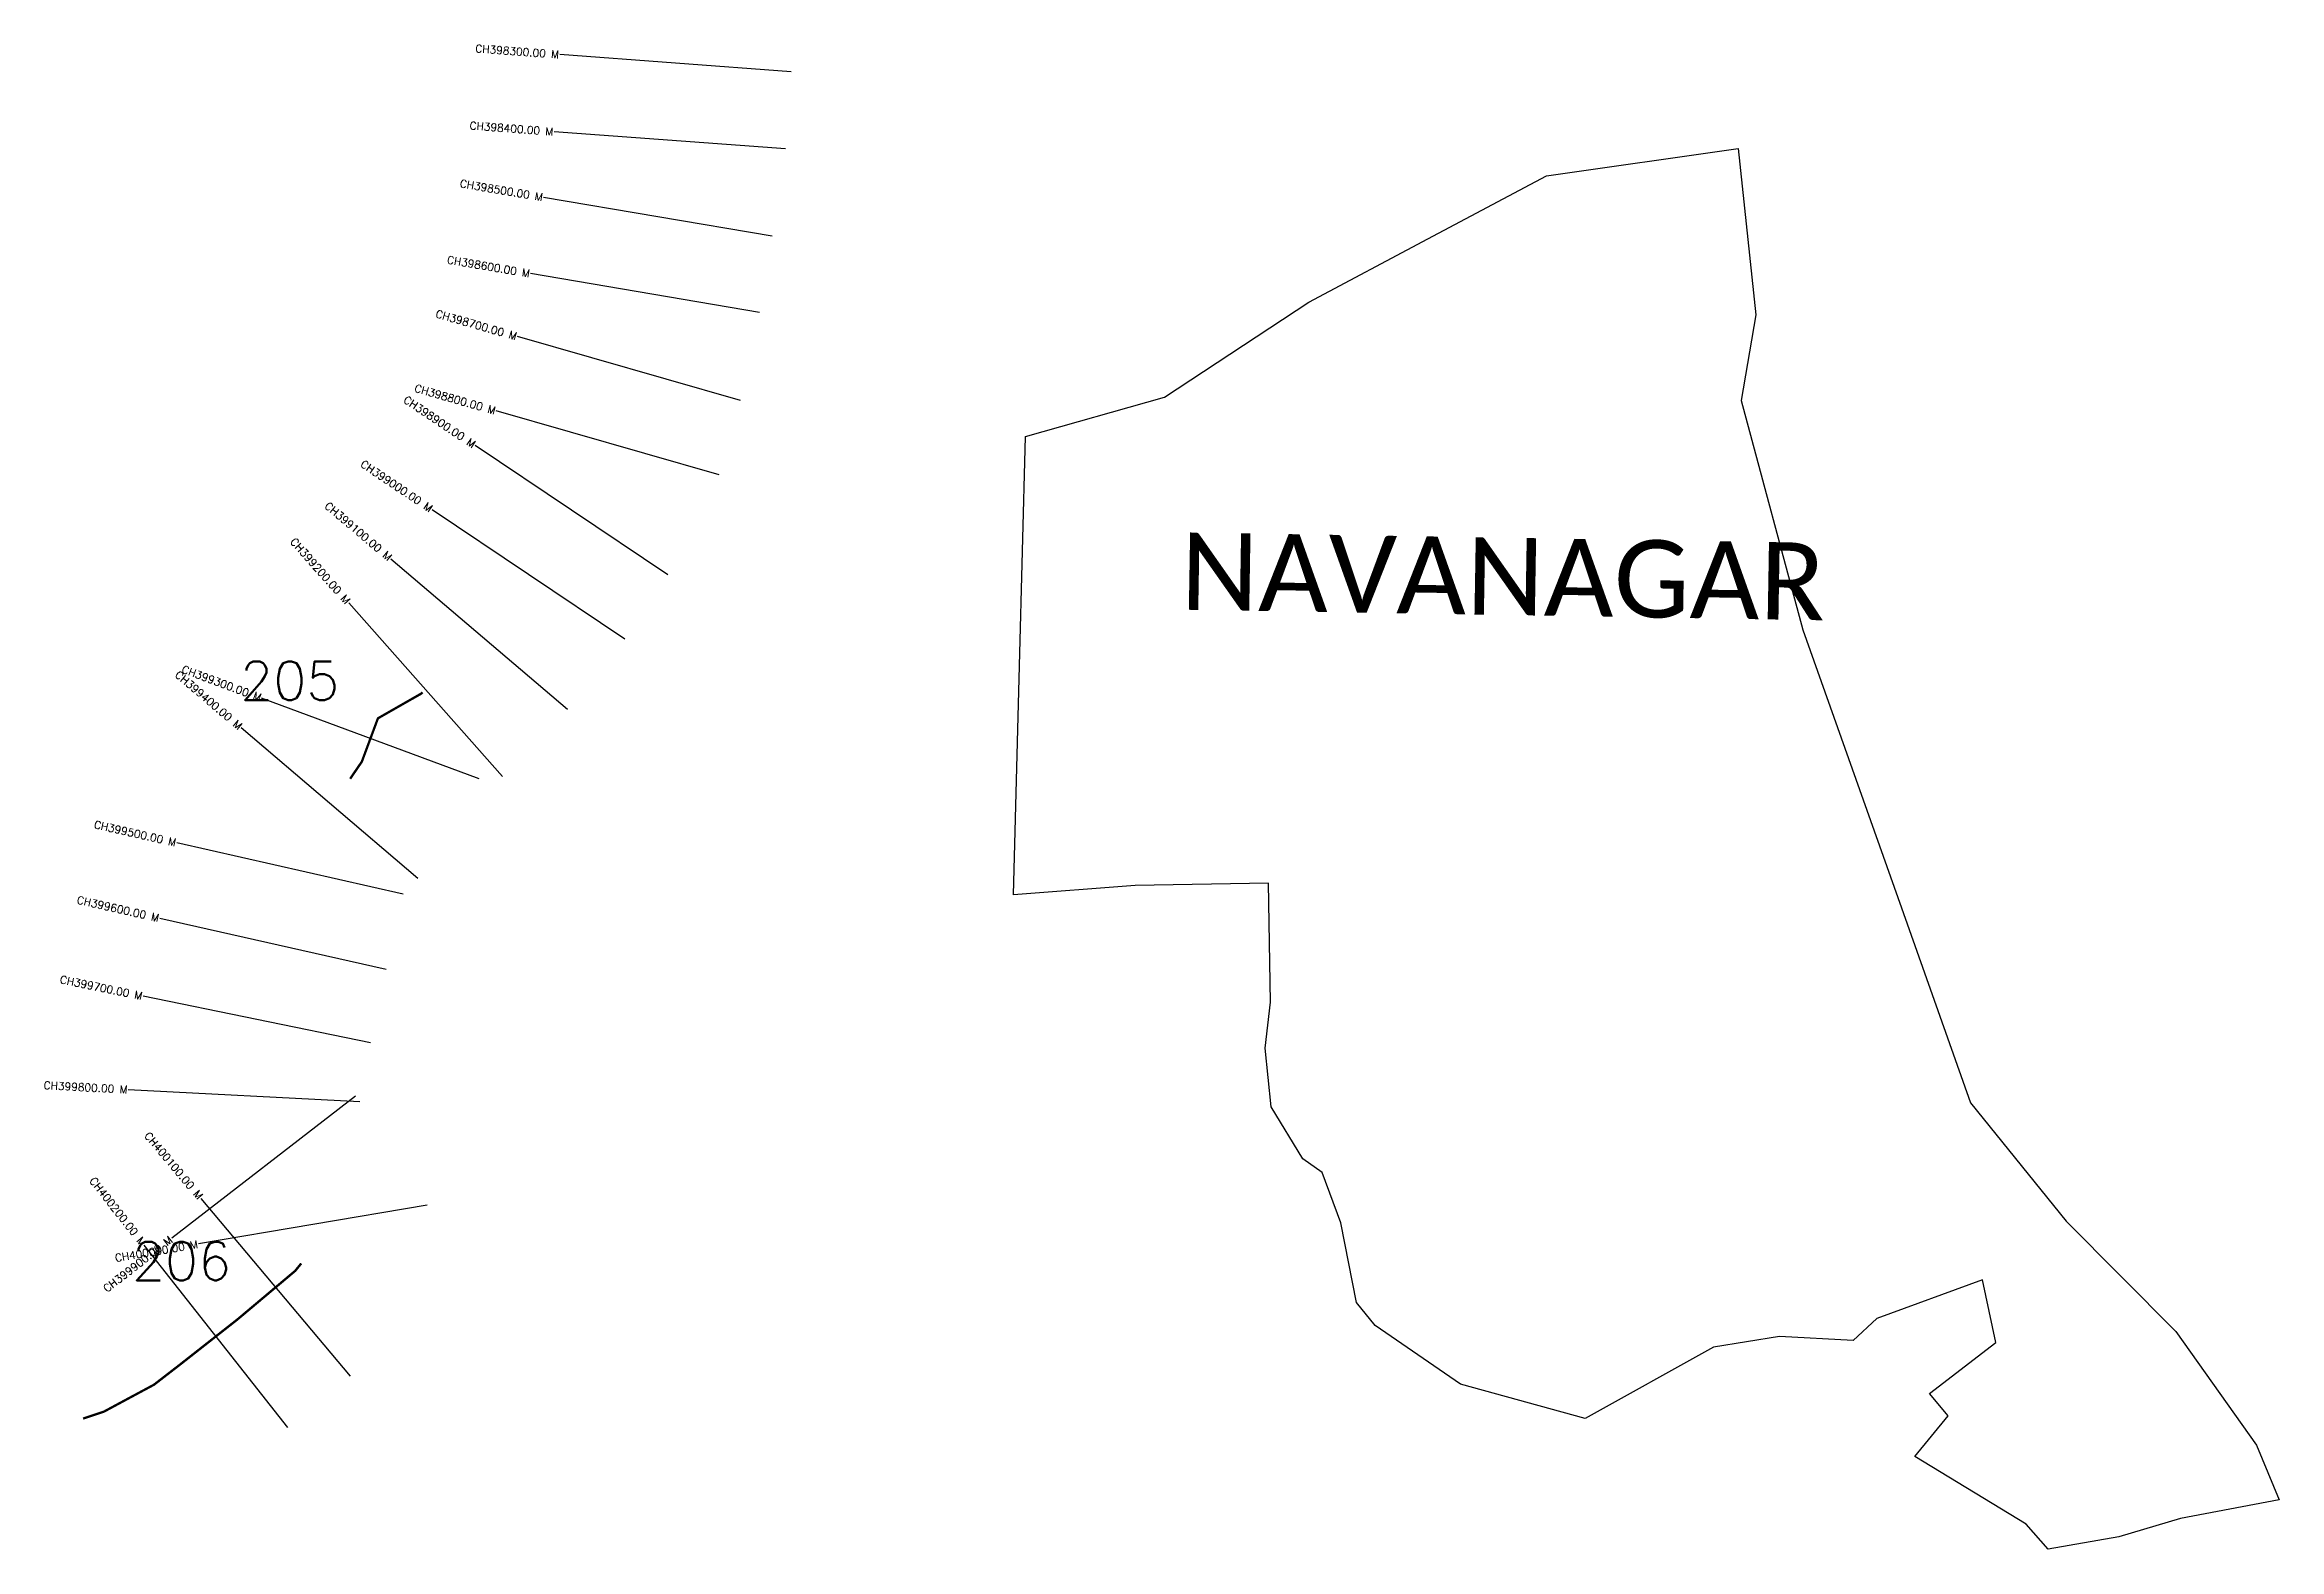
# Model space of a CAD drawing. Header units: metres. Extents: x 304664 to 307553, y 1943168 to 1945113.
import ezdxf
from ezdxf.enums import TextEntityAlignment as Align

# ---------------------------------------------------------------- set-up
doc = ezdxf.new("R2010")
doc.units = ezdxf.units.M
for name, color, linetype in [('ARTIFICIALLY PROTECTED', 4, 'Continuous'), ('CS', 134, 'Continuous'), ('CSMark', 6, 'Continuous'), ('VILLAGE NAME', 250, 'Continuous')]:
    doc.layers.add(name, color=color, linetype=linetype)
doc.styles.get("Standard").update_dxf_attribs({"font": 'simplex.shx'})

msp = doc.modelspace()

# ---------------------------------------------------------------- linework, layer by layer
at = {"color": 6, "flags": 128}
msp.add_lwpolyline([(305932.1, 1944606.6), (306111.6, 1944657.7), (306298.4, 1944780.2), (306452, 1944862.1), (306605.6, 1944943.9), (306853.6, 1944979), (306876.5, 1944763.8), (306857.5, 1944653.2), (306937, 1944356.8), (307064.5, 1943997.2), (307153.8, 1943745.4), (307277.6, 1943592.1), (307419.3, 1943449.4), (307523.7, 1943302.5), (307553.2, 1943232), (307425.3, 1943207.9), (307345.5, 1943184.2), (307254.3, 1943167.9), (307225.9, 1943200.4), (307082, 1943288.1), (307125.1, 1943340.5), (307100.8, 1943369.4), (307186.8, 1943435.1), (307169.6, 1943516.4), (307032.7, 1943466.5), (307002.3, 1943437.7), (306906.8, 1943443.1), (306821.4, 1943429.4), (306655.5, 1943337.2), (306494.2, 1943381.4), (306384, 1943457.3), (306359.8, 1943487.2), (306339.8, 1943590.1), (306315.5, 1943655.3), (306290.7, 1943672.8), (306249.6, 1943740.1), (306241.8, 1943815.9), (306248.9, 1943875.5), (306246.2, 1944029.2), (306073.9, 1944026.3), (305916.2, 1944014), (305924.2, 1944310.3), (305932.1, 1944606.6)], dxfattribs=at)
at = {"layer": 'ARTIFICIALLY PROTECTED', "const_width": 3, "flags": 128}
for points in [[(305152.3, 1944275.9), (305150.7, 1944274.4), (305094.5, 1944242.3), (305073.7, 1944186.3), (305058.6, 1944164.2)], [(304995.3, 1943537.5), (304987.5, 1943527.9), (304912.8, 1943465.1), (304839.8, 1943407.7), (304805, 1943380.8), (304740.3, 1943346), (304713.3, 1943336.9)]]:
    msp.add_lwpolyline(points, dxfattribs=at)
at = {"layer": 'CS'}
for p, q in [((305628.9, 1945078.2), (305329.7, 1945100.5)), ((305621.4, 1944978.5), (305322.3, 1945000.7)), ((305604.5, 1944865.8), (305308.7, 1944915.9)), ((305587.8, 1944767.2), (305292, 1944817.3)), ((305563.4, 1944653.4), (305274.9, 1944735.8)), ((305535.9, 1944557.2), (305247.4, 1944639.7)), ((305469.3, 1944427.7), (305220.2, 1944594.9)), ((305413.6, 1944344.7), (305164.5, 1944511.8)), ((305339.8, 1944253.9), (305111.3, 1944448.3)), ((305255.7, 1944167.1), (305056.7, 1944391.6)), ((305225.4, 1944164.1), (304944.1, 1944268.3)), ((305146, 1944035.4), (304917.6, 1944229.9)), ((305127.1, 1944015.1), (304834.5, 1944081.3)), ((305105, 1943917.5), (304812.4, 1943983.7)), ((305084.7, 1943822.7), (304790.8, 1943883)), ((305071.2, 1943746.4), (304771.7, 1943762.2)), ((305065.3, 1943753.6), (304827.8, 1943570.4)), ((305158.3, 1943612.8), (304862.5, 1943562.7)), ((305059, 1943392), (304865.9, 1943621.6)), ((304978, 1943325.5), (304792.4, 1943561.2))]:
    msp.add_line(p, q, dxfattribs=at)

# ---------------------------------------------------------------- texts
at = {"char_height": 50, "attachment_point": 1}
for s, insert in [('205', (304916.2, 1944316)), ('206', (304776.3, 1943565.5))]:
    msp.add_mtext_dynamic_manual_height_columns(s, width=84.374, gutter_width=1, heights=[74.2], dxfattribs=dict(at, insert=insert))
at = {"layer": 'CSMark'}
for s, rotation, p in [('CH398300.00 M', 355.7493, (305328.7, 1945100.5)), ('CH398400.00 M', 355.7493, (305321.3, 1945000.8)), ('CH398500.00 M', 350.3954, (305307.7, 1944916)), ('CH398600.00 M', 350.3954, (305291, 1944817.4)), ('CH398700.00 M', 344.0454, (305273.9, 1944736.1)), ('CH398800.00 M', 344.0454, (305246.5, 1944639.9)), ('CH398900.00 M', 326.1386, (305219.4, 1944595.4)), ('CH399000.00 M', 326.1386, (305163.6, 1944512.4)), ('CH399100.00 M', 319.629, (305110.5, 1944448.9)), ('CH399200.00 M', 311.5675, (305056, 1944392.3)), ('CH399400.00 M', 319.5852, (304916.9, 1944230.6)), ('CH399300.00 M', 339.6631, (304943.2, 1944268.7)), ('CH399500.00 M', 347.2518, (304833.5, 1944081.5)), ('CH399600.00 M', 347.2518, (304811.4, 1943984)), ('CH399700.00 M', 348.4068, (304789.8, 1943883.2)), ('CH399800.00 M', 356.9757, (304770.7, 1943762.3)), ('CH400100.00 M', 310.0464, (304865.3, 1943622.4)), ('CH400200.00 M', 308.2036, (304791.8, 1943562)), ('CH399900.00 M', 37.6388, (304827, 1943569.8)), ('CH400000.00 M', 9.6262, (304861.5, 1943562.5))]:
    msp.add_text(s, height=10, rotation=rotation, dxfattribs=at).set_placement(p, align=Align.MIDDLE_RIGHT)
at = {"layer": 'VILLAGE NAME', "insert": (306133.5, 1944482.8), "char_height": 100, "attachment_point": 1, "rotation": 359.0535}
msp.add_mtext_dynamic_manual_height_columns('{\\fCalibri|b0|i0|c0|p34;NAVANAGAR}', width=298.894, gutter_width=1398, heights=[0], dxfattribs=at)

doc.saveas('drawing.dxf')
